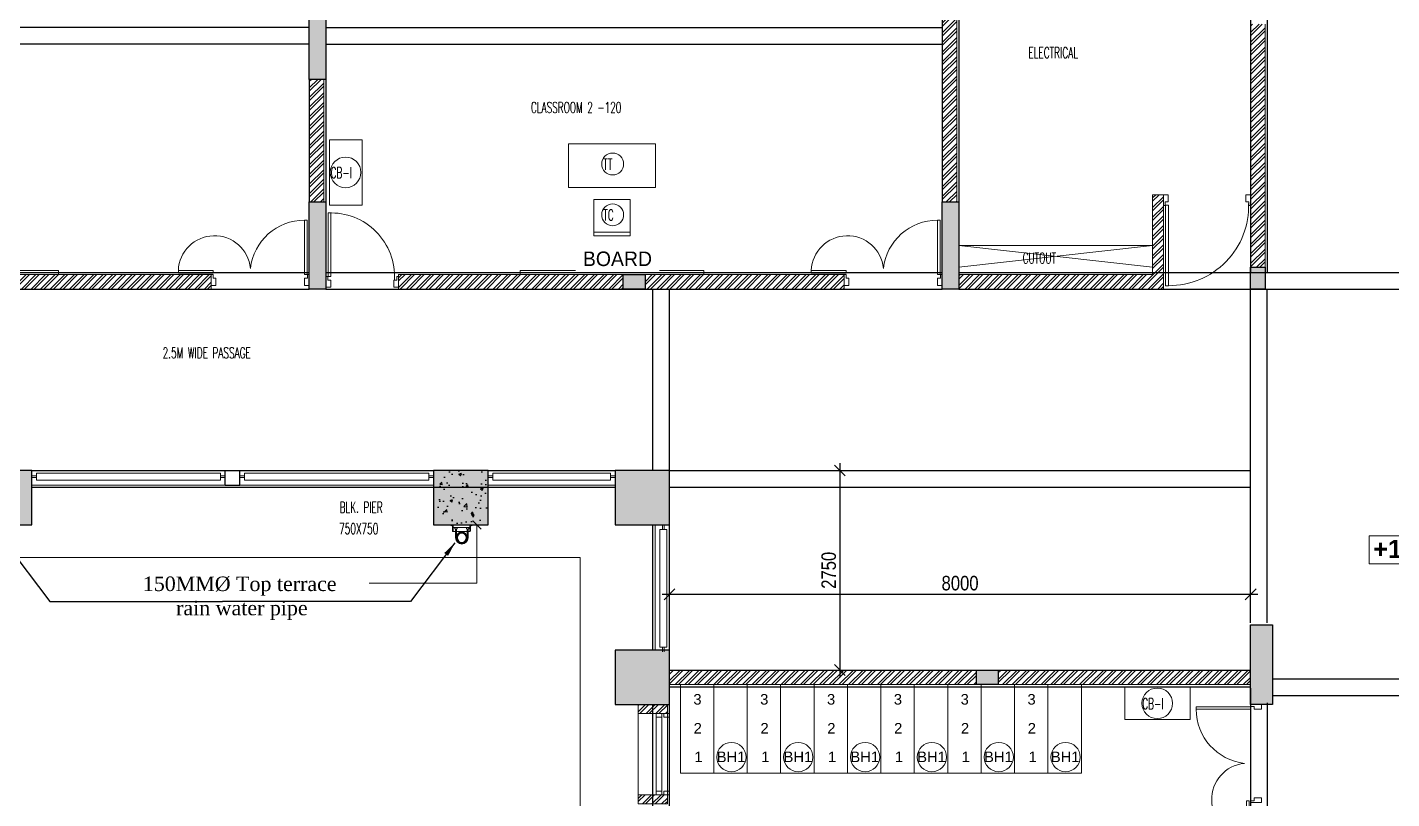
# Model space of a CAD drawing. Header units: inches. Extents: x 5899882 to 5988838, y -468923 to -96891.
# Drawn here: x 5949986 to 5968772, y -121287 to -110657 of the extents above; entities that cross this region are included whole.
import ezdxf

# ---------------------------------------------------------------- set-up
doc = ezdxf.new("R2010")
doc.units = ezdxf.units.IN
doc.header["$MEASUREMENT"] = 0
doc.linetypes.add('CONTINOUS', pattern=[0])
doc.layers.get('Defpoints').update_dxf_attribs({"color": 8})
for name, color, linetype in [('0 slc Rwp sloape', 7, 'Continuous'), ('0- SLC ARCH LAYOUT', 7, 'Continuous'), ('0-SLC RCC GR. FLOOR', 7, 'Continuous'), ('0-SLC-DRAINAGE LINE FOR ETP', 1, 'CONTINOUS'), ('Beam1', 30, 'Continuous'), ('colaum1', 42, 'Continuous'), ('P-TEXT', 7, 'Continuous'), ('rwp', 5, 'Continuous')]:
    doc.layers.add(name, color=color, linetype=linetype)
for name, color, linetype, lineweight in [('0-SLC-CLAMPS', 7, 'Continuous', 9), ('ARCL-BOARD', 8, 'Continuous', 9), ('ARCL-HATCH-B', 8, 'Continuous', 5), ('ARLC-COL', 8, 'Continuous', 30), ('ARLC-DIM0', 8, 'Continuous', 5), ('ARLC-DIM1', 8, 'Continuous', 5), ('ARLC-DOOR-W', 8, 'Continuous', 5), ('ARLC-ELE0', 8, 'Continuous', 9), ('ARLC-FUR (NOMN)', 8, 'Continuous', 9), ('ARLC-FURN', 8, 'Continuous', 9), ('ARLC-GAS BURNER', 8, 'Continuous', 5), ('ARLC-HATCH-C', 8, 'Continuous', 5), ('ARLC-TEXT0', 8, 'Continuous', 20), ('ARLC-WALL', 8, 'Continuous', 15), ('txt', 8, 'Continuous', 25)]:
    doc.layers.add(name, color=color, linetype=linetype, lineweight=lineweight)
doc.styles.add('ARIAL', font='tahoma.ttf')
doc.styles.add('RS', font='simplex8.shx', dxfattribs={"width": 0.6, "height": 150})
doc.styles.get("Standard").update_dxf_attribs({"font": 'arial.ttf'})
doc.styles.add('swati', font='GOTHIC.TTF')
doc.styles.add('swis cn bt', font='swissc.ttf')
doc.dimstyles.new('DIM 100', dxfattribs={"dimscale": 100, "dimtxt": 1.5, "dimasz": 1.199999999999999, "dimexe": 1.5, "dimexo": 1.5, "dimgap": 0.4, "dimtad": 0, "dimdec": 0, "dimzin": 9, "dimdsep": 46, "dimtxsty": 'ARIAL', "dimblk": 'ARCHTICK', "dimblk1": 'ARCHTICK', "dimblk2": 'ARCHTICK', "dimcen": 2.5, "dimdle": 0.5, "dimclrd": 1, "dimclre": 251, "dimclrt": 4, "dimadec": 1, "dimazin": 0, "dimtfac": 1, "dimtdec": 0, "dimtmove": 2, "dimatfit": 3, "dimldrblk": 'ARCHTICK', "dimfxl": 1, "dimtzin": 0, "dimlwd": 5, "dimlwe": 5, "dimarcsym": 0})
doc.dimstyles.new('SLC', dxfattribs={"dimtxt": 200, "dimasz": 150, "dimexe": 100, "dimexo": 0, "dimgap": 50, "dimtad": 1, "dimdec": 0, "dimrnd": 5, "dimzin": 1, "dimdsep": 46, "dimtxsty": 'swis cn bt', "dimblk": 'OBLIQUE', "dimcen": 60, "dimdle": 100, "dimclrd": 256, "dimclre": 256, "dimclrt": 256, "dimazin": 0, "dimtfac": 1, "dimtdec": 0, "dimtofl": 0, "dimtmove": 0, "dimatfit": 3, "dimfxl": 0.18, "dimtolj": 1, "dimtzin": 0, "dimarcsym": 0})
doc.dimstyles.get("Standard").update_dxf_attribs({"dimtxt": 200, "dimasz": 200, "dimexe": 0.18, "dimexo": 0.0625, "dimgap": 0.09, "dimtad": 0, "dimdec": 0, "dimrnd": 5, "dimzin": 0, "dimdsep": 46, "dimtxsty": 'Standard', "dimblk": 'OBLIQUE', "dimcen": 0.09, "dimadec": 0, "dimazin": 0, "dimtfac": 1, "dimtdec": 0, "dimtofl": 0, "dimtmove": 0, "dimatfit": 3, "dimfxl": 1, "dimtolj": 1, "dimtzin": 0, "dimarcsym": 0})
pattern_1 = [(50, (10395.99999904632, -10500), (358.6300913003766, -31.37606749129755), [37.5, -412.5]), (355, (10395.99999904632, -10500), (-69.37566680649999, 376.0960668500059), [30, -330]), (100.4514, (10425.88583904633, -10502.61467), (289.2546908570108, 344.7197710304769), [31.870095, -350.571056]), (46.18420000000002, (10395.99999904632, -10400), (533.6205243128222, -82.75950716450905), [56.25, -618.7499999999999]), (96.6356, (10440.46837154633, -10406.8966535), (467.3313527743517, 487.0589354502206), [47.805144, -525.8564999999999]), (351.1842000000001, (10395.99999904632, -10400), (467.3309725668135, 487.0593004626623), [45, -495]), (21, (10445.99999904632, -10425), (298.4535260592309, -201.3094453326694), [37.5, -412.5]), (326, (10445.99999904632, -10425), (121.6576659607908, 362.5750225234265), [30, -330]), (71.45140000000002, (10470.87111554632, -10441.77580299999), (420.1113142907447, 161.2652483549762), [31.870095, -350.571056]), (37.50000000000001, (10395.99999904632, -10500), (6.079927658645334, 166.4469269156557), [0, -326, 0, -335, 0, -331.25]), (7.499999999999999, (10395.99999904632, -10500), (131.5347687210743, 197.2058559411801), [0, -191, 0, -318.5, 0, -126.25]), (327.5, (10284.49999904632, -10500), (266.9112180862045, -11.2774358671899), [0, -125, 0, -390, 0, -517.4999999999999]), (317.5, (10234.49999904632, -10500), (291.5930846711932, 50.05249116615882), [0, -162.5, 0, -259, 0, -367.5])]
pattern_2 = [(45, (-5944591.39000556, 107027.7997308555), (-66.29126073623883, 66.29126073623884), []), (45, (-5944547.19583181, 107027.7997308555), (-66.29126073623883, 66.29126073623884), [])]

# ---------------------------------------------------------------- blocks, each defined once
blk = doc.blocks.new('_ArchTick')
at = {"color": 0, "linetype": 'ByBlock', "const_width": 0.15}
blk.add_lwpolyline([(-0.5, -0.5), (0.5, 0.5)], dxfattribs=at)
blk = doc.blocks.new('an80')
for points in [[(-46, 0), (-46, 66.31834324478949), (-51, 66.31834324478949), (-51, 76.31834324478949), (-35, 76.31834324478949), (-35, 66.31834324478949), (-40, 66.31834324478949), (-40, 0)], [(46, 0), (46, 66.31834324478949), (51, 66.31834324478949), (51, 76.31834324478949), (35, 76.31834324478949), (35, 66.31834324478949), (40, 66.31834324478949), (40, 0)]]:
    blk.add_lwpolyline(points)
for radius in [46, 40]:
    blk.add_arc((0, 0), radius, 180, 360)
blk = doc.blocks.new('176')
at = {"layer": '0-SLC-CLAMPS', "elevation": 5.6402509286e-06}
for points in [[(-108.6441339902812, 76.65487678382397), (-108.6441339902812, 80.07912621069498, 0.4142135623730951), (-114.0012768482556, 85.4362690677599), (-114.0012768482556, 85.4362690677599), (-114.0012768482556, 65.94059119656868), (-61.0727054181334, 65.94059119656868, 0.4142135623730951), (-66.42984827703911, 71.29773392584954), (-103.2869911341404, 71.29773392584954, -0.4142135623730951)], [(-108.6441339902812, -75.79616682478354), (-108.6441339902812, -79.22041625301881, -0.4142135623730951), (-114.0012768482556, -84.57755911008367), (-114.0012768482556, -84.57755911008367), (-114.0012768482556, -65.08188123889249), (-61.0727054181334, -65.08188123889249, -0.4142135623730951), (-66.42984827703911, -70.43902396771864), (-103.2869911341404, -70.43902396771864, 0.4142135623730951)]]:
    blk.add_lwpolyline(points, format="xyb", close=True, dxfattribs=at)
blk.add_lwpolyline([(-92.85841964263818, 65.94059122862836), (-92.85841964263818, -65.0818812068328), (-61.0727054181334, -65.0818812068328), (-61.07270541996697, 65.94059116473636)], close=True, dxfattribs=at)
at = {"layer": 'rwp', "color": 5, "const_width": 5.357142857142997, "elevation": 5.6402510286e-06}
blk.add_lwpolyline([(-12.50127678847639, -42.20297962055428, 1), (-12.50127678847639, 38.15416323659065, 1)], format="xyb", close=True, dxfattribs=at)
at = {"layer": 'rwp', "color": 5}
for radius in [42.857142857144, 37.500000000001]:
    blk.add_circle((-12.50127678847639, -2.024408191981819, 5.6402510286e-06), radius, dxfattribs=at)
at = {"layer": '0-SLC-CLAMPS', "color": 6, "xscale": 1.0714285714286, "yscale": 1.0714285714286, "zscale": 1.0714285714286, "rotation": 90}
blk.add_blockref('an80', (-12.50127678393619, -2.024408191981819, 5.6402509286e-06), dxfattribs=at)
blk = doc.blocks.new('_OBLIQUE')
at = {"color": 0, "linetype": 'ByBlock'}
blk.add_line((-0.5, -0.5), (0.5, 0.5), dxfattribs=at)
blk = doc.blocks.new('bb1')
at = {"layer": 'ARLC-FUR (NOMN)'}
blk.add_circle((5982515.449344286, -126256.4350949759), 202.21005475227, dxfattribs=at)
at = {"layer": 'ARLC-FURN'}
blk.add_lwpolyline([(5982732.967484468, -126477.7997308729), (5981812.967484468, -126477.7997308729), (5981812.967484468, -125257.7997308729), (5982732.967484468, -125257.7997308729)], close=True, dxfattribs=at)
blk.add_lwpolyline([(5982272.967484468, -125257.7997308729), (5982272.967484468, -126477.7997308729)], dxfattribs=at)
for s, p in [('3', (5981990.874708931, -125533.1624336359)), ('2', (5981994.940681763, -125931.9694487587)), ('1', (5982005.353539018, -126326.1159783271))]:
    blk.add_text(s, height=145.3833212926984).set_placement(p)
at = {"layer": 'ARLC-FUR (NOMN)'}
blk.add_text('BH1', height=145.3833212926984, dxfattribs=at).set_placement((5982312.938684719, -126326.1159783271))
blk = doc.blocks.new('fgh153')
at = {"layer": 'ARCL-BOARD'}
blk.add_lwpolyline([(5989409.675936704, -126807.2997308979), (5989409.675936704, -126865.2997308979), (5986881.675936704, -126865.2997308979), (5986881.675936704, -126807.2997308979)], close=True, dxfattribs=at)
at = {"layer": 'ARCL-BOARD', "ltscale": 350, "insert": (5988219.608062351, -126649.264057453), "char_height": 200, "attachment_point": 5, "style": 'swati', "bg_fill": 2}
blk.add_mtext('BOARD', dxfattribs=at)
blk = doc.blocks.new('dfg2154')
at = {"layer": 'ARLC-FURN'}
blk.add_line((5964549.390004646, -129276.7245680393), (5965049.390004646, -129276.7245680393), dxfattribs=at)
blk.add_lwpolyline([(5964549.390004646, -129328.7997308728), (5965049.390004646, -129328.7997308728), (5965049.390004646, -128828.7997308728), (5964549.390004646, -128828.7997308728)], close=True, dxfattribs=at)
blk = doc.blocks.new('hjmh')
at = {"layer": 'ARLC-DOOR-W', "ltscale": 0.1}
for p, q in [((5668.312048295259, -1072.853720874634), (5667.201196962952, -1072.853720874634)), ((5667.201196962952, -1072.853720874634), (5667.201196962952, -1072.893720874634)), ((5667.201196962952, -1072.893720874634), (5668.312048295259, -1072.893720874634)), ((5668.312048295259, -1072.893720874634), (5668.312048295259, -1072.853720874634))]:
    blk.add_line(p, q, dxfattribs=at)
blk.add_arc((5668.299116434425, -1072.899145511847), 1.097932872501441, 179.716913426641, 271.8563866307053, dxfattribs=at)
blk = doc.blocks.new('jjuj')
at = {"layer": 'ARLC-DOOR-W', "ltscale": 0.1}
for p, q in [((5733136.308358192, -29654.34172625096), (5733136.308358192, -29679.34172625096)), ((5733286.308358192, -29654.34172625096), (5733286.308358192, -29719.34172625281))]:
    blk.add_line(p, q, dxfattribs=at)
blk.add_lwpolyline([(5733286.308358192, -29719.34172625281), (5733186.308358192, -29719.34172625281), (5733186.308358192, -29679.34172625096), (5733136.308358192, -29679.34172625096)], dxfattribs=at)
blk = doc.blocks.new('frame')
at = {"layer": 'ARLC-DOOR-W', "ltscale": 0.1}
for p, q in [((5733136.308358192, -31004.34172625281), (5733136.308358192, -30979.34172625282)), ((5733286.308358192, -31004.34172625281), (5733286.308358192, -30939.34172625095)), ((5733136.308358192, -31004.34172625281), (5733286.308358192, -31004.34172625281))]:
    blk.add_line(p, q, dxfattribs=at)
blk.add_lwpolyline([(5733286.308358192, -30939.34172625095), (5733186.308358192, -30939.34172625095), (5733186.308358192, -30979.34172625282), (5733136.308358192, -30979.34172625282)], dxfattribs=at)
blk = doc.blocks.new('DOOR 1')
at = {"layer": 'ARLC-DOOR-W', "ltscale": 0.1}
for p, q in [((5953211.581647367, -114077.9580046609), (5953211.581647367, -113327.9580046609)), ((5953211.581647367, -113327.9580046609), (5953246.581647367, -113327.9580046609)), ((5953246.581647367, -114077.9580046609), (5953246.581647367, -113327.9580046609)), ((5951473.50398771, -114021.3300330117), (5951951.390005562, -114021.3300330117)), ((5951473.50398771, -114056.3300330117), (5951473.50398771, -114021.3300330117)), ((5951951.390005562, -114056.3300330117), (5951951.390005562, -114021.3300330117)), ((5951473.50398771, -114056.3300330117), (5951951.390005558, -114056.3300330117)), ((5951926.39000556, -114077.7997308746), (5951951.390005558, -114077.7997308746)), ((5951926.39000556, -114077.7997308746), (5951926.39000556, -114227.7997308746)), ((5953246.581647367, -114077.9580046609), (5953211.581647367, -114077.9580046609)), ((5953276.390005562, -114077.7997308746), (5953251.390005562, -114077.7997308746)), ((5951926.39000556, -114227.7997308746), (5951991.390005562, -114227.7997308746)), ((5953276.390005562, -114227.7997308746), (5953211.390005559, -114227.7997308746))]:
    blk.add_line(p, q, dxfattribs=at)
at = {"layer": 'ARLC-DOOR-W'}
blk.add_line((5953276.390005562, -114227.7997308746), (5953276.390005562, -114077.7997308746), dxfattribs=at)
at = {"layer": 'ARLC-DOOR-W', "ltscale": 0.1}
for points in [[(5951991.390005562, -114227.7997308746), (5951991.390005562, -114127.7997308746), (5951951.390005558, -114127.7997308746), (5951951.390005558, -114077.7997308746)], [(5953211.390005559, -114227.7997308746), (5953211.390005559, -114127.7997308746), (5953251.390005562, -114127.7997308746), (5953251.390005562, -114077.7997308746)]]:
    blk.add_lwpolyline(points, dxfattribs=at)
for centre, radius, start, end in [((5953211.581647367, -114077.9580046609), 750, 90, 173.4904217118624), ((5951970.908510784, -114040.2766982728), 497.7652415529623, 5.458023827018423, 177.8185976680378)]:
    blk.add_arc(centre, radius, start, end, dxfattribs=at)
blk = doc.blocks.new('gfhmk')
at = {"layer": 'ARLC-DOOR-W', "ltscale": 0.1}
for p, q in [((5733136.963231552, -36608.04166982742), (5732262.004901381, -36608.04166982742)), ((5733136.963231552, -36568.04166982742), (5732262.919708872, -36568.04166982742)), ((5733136.963231552, -36568.04166982742), (5733136.963231552, -36608.04166982742))]:
    blk.add_line(p, q, dxfattribs=at)
blk.add_arc((5733136.963231552, -36608.04166982742), 874.9583301725798, 177.3797263566846, 273.2330321324813, dxfattribs=at)
blk = doc.blocks.new('gr.floor')
at = {"layer": 'ARCL-HATCH-B'}
h = blk.add_hatch(dxfattribs=at)
h.set_pattern_fill('ANSI32', color=256, scale=250)
h.set_pattern_definition(pattern_2)
h.paths.add_polyline_path([(17599.99999904633, -2900.000000004351), (17399.99999904633, -2900.000000004351), (17399.99999904633, -5549.929706780618), (17400.00031074975, -5549.929706780618), (17400.00031074975, -6050.000000002488), (17599.99999904633, -6050.000000002488)])
h = blk.add_hatch(dxfattribs=at)
h.set_pattern_fill('ANSI32', color=256, scale=250)
h.set_pattern_definition(pattern_2)
h.paths.add_polyline_path([(21844.99999904633, -3600.000000002488), (21644.99999904633, -3600.000000002488), (21644.99999904633, -6949.999999046951), (21844.99999904633, -6949.999999046951)])
h = blk.add_hatch(dxfattribs=at)
h.set_pattern_fill('ANSI32', color=256, scale=250)
h.set_pattern_definition(pattern_2)
h.paths.add_polyline_path([(8884.999999044463, -4360.000000002488), (8684.999999046326, -4360.000000002488), (8684.999999046326, -5549.929706780618), (8685.000310749747, -5549.929706780618), (8685.000310749747, -6050.000000002488), (8884.999999044463, -6050.000000002488)])
h = blk.add_hatch(dxfattribs=at)
h.set_pattern_fill('ANSI32', color=256, scale=250)
h.set_pattern_definition(pattern_2)
h.paths.add_polyline_path([(20444.99999904633, -5950.000000000626), (20294.99999904633, -5950.000000000626), (20294.99999904726, -7050.000000002488), (17630, -7050.000000002488), (17630, -7250.000000000626), (20444.99999904633, -7250.000000000626)])
h = blk.add_hatch(dxfattribs=at)
h.set_pattern_fill('ANSI32', color=256, scale=250)
h.set_pattern_definition(pattern_2)
h.paths.add_polyline_path([(17869.99999856949, -12500.00000004533), (13644.99999904633, -12500.00000003974), (13644.99999904633, -12700.00000003974), (17869.99999856949, -12700.00000003974)])
h = blk.add_hatch(dxfattribs=at)
h.set_pattern_fill('ANSI32', color=256, scale=250)
h.set_pattern_definition(pattern_2)
h.paths.add_polyline_path([(21644.99999904633, -12500.00000004563), (18169.99999952316, -12500.00000003973), (18169.99999952316, -12700.00000003973), (21644.99999904633, -12700.00000003973)])
h = blk.add_hatch(dxfattribs=at)
h.set_pattern_fill('ANSI32', color=256, scale=250)
h.set_pattern_definition(pattern_2)
h.paths.add_polyline_path([(13614.99999904633, -12975.00000000249), (13214.99999904633, -12975.00000000249), (13214.99999904633, -13100.00000000435), (13614.99999904633, -13100.00000000435)])
h = blk.add_hatch(dxfattribs=at)
h.set_pattern_fill('ANSI32', color=256, scale=250)
h.set_pattern_definition(pattern_2)
h.paths.add_polyline_path([(13614.99999904633, -14220.00000000435), (13214.99999904633, -14220.00000000808), (13214.99999904633, -14345.00000000808), (13614.99999904633, -14345.00000000808)])
at = {"layer": 'ARLC-HATCH-C', "ltscale": 0.1}
for points in [[(8684.999999046326, -4360.000000017404), (8684.999999046326, -3160.000000017404), (8914.999999046326, -3160.000000017404), (8914.999999046326, -4360.000000017404)], [(8914.999999046326, -7250.000000017404), (8914.999999046326, -7050.000000017404), (8914.999999046326, -6050.000000017404), (8715, -6050.000000017404), (8684.999999046326, -6050.000000017404), (8684.999999046326, -7250.000000017404)], [(17630, -7250.000000017404), (17630, -7050.000000017404), (17630, -6050.000000017404), (17599.99999904633, -6050.000000017404), (17399.99999904633, -6050.000000017404), (17399.99999904633, -7250.000000017404)], [(21844.99999904633, -6949.99999906373), (21644.99999809172, -6949.99999906373), (21644.99999809172, -7250.000000017404), (21844.99999904633, -7250.000000017404)], [(13307.49999761581, -7250.000000017404), (13307.49999761581, -7050.000000017404), (13007.49999856949, -7050.000000017404), (13007.49999856949, -7250.000000017404)], [(4113.999999046326, -9750.000000017404), (4113.999999046326, -10500.0000000174), (4863.999999046326, -10500.0000000174), (4863.999999046326, -9750.000000017404)], [(12894.99999904633, -9750.000000017404), (12894.99999904633, -10500.0000000174), (13644.99999904633, -10500.0000000174), (13644.99999904633, -9750.000000017404)], [(21644.99999963678, -12975.00000002667), (21944.99999963678, -12975.00000002667), (21944.99999963678, -11875.00000002667), (21644.99999963678, -11875.00000002667), (21644.99999963678, -12775.00000004157)], [(12894.99999904633, -12225.0000000174), (12894.99999904633, -12975.0000000174), (13644.99999904633, -12975.0000000174), (13644.99999904633, -12225.0000000174)], [(18169.99999856949, -12700.00004259398), (18169.99999856949, -12500.00004260888), (17869.99999856949, -12500.00000004719), (17869.99999856949, -12700.00000003229)]]:
    blk.add_hatch(color=256, dxfattribs=at).paths.add_polyline_path(points)
at = {"layer": 'ARLC-COL'}
for p, q in [((7529.166666030884, -9750.000000000626), (7729.166666031815, -9750.000000000626)), ((7529.166666030884, -9950.000000000626), (7529.166666030884, -9750.000000000626)), ((7729.166666030884, -9950.000000000626), (7729.166666030884, -9750.000000000626)), ((7529.166666030884, -9950.000000000626), (7729.166666030884, -9950.000000000626))]:
    blk.add_line(p, q, dxfattribs=at)
for points in [[(8914.999999046326, -3160.000000002488), (8914.999999046326, -4360.000000002488), (8684.999999046326, -4360.000000002488), (8684.999999046326, -3160.000000002488)], [(8914.999999046326, -6050.000000002488), (8914.999999046326, -7250.000000002488), (8684.999999046326, -7250.000000002488), (8684.999999046326, -6050.000000002488)], [(17630, -6050.000000002488), (17630, -7250.000000002488), (17399.99999904633, -7250.000000002488), (17399.99999904633, -6050.000000002488)], [(21644.99999904633, -6949.999999046951), (21844.99999904633, -6949.999999046951), (21844.99999904633, -7250.000000000626), (21644.99999904633, -7250.000000000626)], [(4113.999999046326, -10500.00000000249), (4863.999999046326, -10500.00000000249), (4863.999999046326, -9750.000000002488), (4113.999999046326, -9750.000000002488)], [(10395.99999904633, -10500.00000000249), (11145.99999904633, -10500.00000000249), (11145.99999904633, -9750.000000002488), (10395.99999904633, -9750.000000002488)], [(13644.99999904633, -9750.000000002488), (12894.99999904633, -9750.000000002488), (12894.99999904633, -10500.00000000249), (13644.99999904633, -10500.00000000249)], [(21644.99999904633, -11875.00000001104), (21944.99999904633, -11875.00000001104), (21944.99999904633, -12975.00000001104), (21644.99999904633, -12975.00000001104)], [(13644.99999904633, -12225.00000000249), (12894.99999904633, -12225.00000000249), (12894.99999904633, -12975.00000000249), (13644.99999904633, -12975.00000000249)], [(17869.99999856949, -12500.0000000416), (18169.99999856949, -12500.0000000416), (18169.99999856949, -12700.0000000416), (17869.99999856949, -12700.0000000416)], [(17869.99999856949, -12500.00000004719), (18169.99999952316, -12500.00000004719), (18169.99999952316, -12700.00000003229), (17869.99999856949, -12700.00000003229)]]:
    blk.add_lwpolyline(points, close=True, dxfattribs=at)
at = {"layer": 'ARLC-DIM0'}
for points in [[(13564.99999904633, -13100.00000002111), (13564.99999904633, -13150.00000002111), (13644.99999904633, -13150.00000002111), (13644.99999904633, -13100.00000002111)], [(13564.99999904633, -14170.00000002111), (13564.99999904633, -14220.00000002111), (13644.99999904633, -14220.00000002111), (13644.99999904633, -14170.00000002111)]]:
    blk.add_lwpolyline(points, close=True, dxfattribs=at)
at = {"layer": 'ARLC-DOOR-W'}
for points in [[(13459.99999904633, -13100.00000000435), (13459.99999904633, -13150.00000000435), (13539.99999904633, -13150.00000000435), (13539.99999904633, -13100.00000000435)], [(13539.99999904633, -13150.00000000435), (13459.99999904633, -13150.00000000435), (13459.99999904633, -14170.00000000435), (13539.99999904633, -14170.00000000435)], [(13459.99999904633, -14170.00000000435), (13459.99999904633, -14220.00000000435), (13539.99999904633, -14220.00000000435), (13539.99999904633, -14170.00000000435)]]:
    blk.add_lwpolyline(points, close=True, dxfattribs=at)
at = {"layer": 'ARLC-ELE0'}
for p, q in [((17630, -6650.000000000509), (17630, -7050.000000002488)), ((17630, -6650.000000000509), (20294.99999904819, -6649.999999999287)), ((20294.99999904726, -6649.99999999725), (20294.99999904726, -7049.999999999287)), ((13214.99999904633, -13100.00000000435), (13214.99999904633, -14220.00000000808)), ((13614.99999904633, -13100.00000000435), (13614.99999904633, -14220.00000000808))]:
    blk.add_line(p, q, dxfattribs=at)
at = {"layer": 'ARLC-ELE0', "ltscale": 0.5}
for p, q in [((20294.99999904726, -6950.000000003361), (17630, -6650.000000000509)), ((20294.99999904819, -6649.999999999287), (17630, -6950.000000003347))]:
    blk.add_line(p, q, dxfattribs=at)
at = {"layer": 'ARLC-ELE0', "ltscale": 0.1}
for p, q in [((4863.999999046326, -9750.000000000626), (7529.166666030884, -9750.000000000626)), ((7729.166666030884, -9750.000000000626), (10395.99999904633, -9750.000000000626)), ((11145.99999904633, -9750.000000000626), (12894.99999904633, -9750.000000000626)), ((4862.333333015442, -9822.500000000626), (4927.333333015442, -9822.500000000626)), ((4862.333333015442, -9847.500000000626), (4927.333333015442, -9847.500000000626)), ((4863.166666030884, -9950.000000000626), (10395.16666603088, -9950.000000000626)), ((4927.333333015442, -9885.000000000626), (4927.333333015442, -9785.000000000626)), ((4927.333333015442, -9785.000000000626), (7464.166666029952, -9785.000000000626)), ((4927.333333015442, -9885.000000000626), (7464.166666029952, -9885.000000000626)), ((7464.166666029952, -9885.000000000626), (7464.166666029952, -9785.000000000626)), ((7464.166666029952, -9822.500000000626), (7529.166666030884, -9822.500000000626)), ((7464.166666029952, -9847.500000000626), (7529.166666030884, -9847.500000000626)), ((7729.166666030884, -9822.500000000626), (7794.166666030884, -9822.500000000626)), ((7729.166666030884, -9847.500000000626), (7794.166666030884, -9847.500000000626)), ((7794.166666030884, -9885.000000000626), (7794.166666030884, -9785.000000000626)), ((7794.166666030884, -9785.000000000626), (10330.99999904539, -9785.000000000626)), ((7794.166666030884, -9885.000000000626), (10330.99999904539, -9885.000000000626)), ((10330.99999904539, -9885.000000000626), (10330.99999904539, -9785.000000000626)), ((10330.99999904539, -9822.500000000626), (10395.99999904633, -9822.500000000626)), ((10330.99999904539, -9847.500000000626), (10395.99999904633, -9847.500000000626)), ((11144.99999904633, -9950.000000000626), (12894.99999904633, -9950.000000000626)), ((11145.99999904633, -9822.500000000626), (11210.99999904633, -9822.500000000626)), ((11145.99999904633, -9847.500000000626), (11210.99999904633, -9847.500000000626)), ((11210.99999904633, -9885.000000000626), (11210.99999904633, -9785.000000000626)), ((11210.99999904633, -9785.000000000626), (12829.99999904539, -9785.000000000626)), ((12829.99999904539, -9885.000000000626), (11210.99999904633, -9885.000000000626)), ((12829.99999904539, -9885.000000000626), (12829.99999904539, -9785.000000000626)), ((12829.99999904539, -9822.500000000626), (12894.99999904633, -9822.500000000626)), ((12829.99999904539, -9847.500000000626), (12894.99999904633, -9847.500000000626)), ((13444.99999904633, -12225.00000000249), (13444.99999904633, -10500.00000000063)), ((13547.49999904633, -10500.00000000063), (13547.49999904633, -10565.00000000063)), ((13572.49999904633, -10500.00000000063), (13572.49999904633, -10565.00000000063)), ((13644.99999904633, -12225.00000000249), (13644.99999904633, -10500.00000000063)), ((13644.99999904633, -10500.00000000063), (13644.99999904633, -12249.00000000063)), ((13509.99999904633, -10565.00000000063), (13609.99999904633, -10565.00000000063)), ((13509.99999904633, -12183.99999999969), (13509.99999904633, -10565.00000000063)), ((13609.99999904633, -10565.00000000063), (13609.99999904633, -12183.99999999969)), ((-24.21320447139442, -10950.00000000167), (12414.99999904633, -10950.00000000063)), ((12414.99999904633, -19875.00000000063), (12414.99999904633, -10950.00000000063)), ((13509.99999904633, -12183.99999999969), (13609.99999904633, -12183.99999999969)), ((13547.49999904633, -12183.99999999969), (13547.49999904633, -12249.00000000063)), ((13572.49999904633, -12183.99999999969), (13572.49999904633, -12249.00000000063))]:
    blk.add_line(p, q, dxfattribs=at)
at = {"layer": 'ARLC-FUR (NOMN)'}
for centre, radius in [((9185.353993095458, -5641.90159782824), 210.7700727161719), ((12862.23896299489, -5526.62770572993), 150.3531076791696), ((12862.23896299489, -6226.085849631534), 150.3531076791696), ((20360.51077897474, -12957.84244585094), 210.7700727161719)]:
    blk.add_circle(centre, radius, dxfattribs=at)
at = {"layer": 'ARLC-FURN'}
for points in [[(9414.015932133421, -5191.901597828706), (9414.015932133421, -6091.901597827775), (8964.015932133421, -6091.901597827775), (8964.015932133421, -5191.901597828706)], [(19914.17271801271, -12731.49687048081), (20814.17271801177, -12731.49687048081), (20814.17271801177, -13181.49687048081), (19914.17271801271, -13181.49687048081)]]:
    blk.add_lwpolyline(points, close=True, dxfattribs=at)
at = {"layer": 'ARLC-FURN', "ltscale": 0.1}
blk.add_lwpolyline([(13454.03285546415, -5250.000000017404), (13454.03285546415, -5850.000000017404), (12254.03285546415, -5850.000000017404), (12254.03285546415, -5250.000000017404)], close=True, dxfattribs=at)
at = {"layer": 'ARLC-TEXT0'}
blk.add_lwpolyline([(23278.10999444034, -10651.51698891869), (24146.36482766178, -10651.51698891869), (24146.36482766178, -11036.53776173531), (23278.10999444034, -11036.53776173531)], close=True, dxfattribs=at)
at = {"layer": 'ARLC-WALL', "ltscale": 0.1}
for p, q in [((17399.99999904633, -2900.000000002488), (17399.99999904633, -6050.000000002488)), ((17599.99999904633, -2900.000000002488), (17599.99999904633, -6050.000000002488)), ((21644.99999904633, -3600.000000002488), (21644.99999904633, -6949.999999046951)), ((21844.99999904633, -3600.000000002488), (21844.99999904633, -6949.999999046951)), ((20294.99999904633, -5950.000000000626), (20444.99999904633, -5950.000000000626)), ((20294.99999904633, -5950.000000000626), (20294.99999904726, -7050.000000002488)), ((20444.99999904633, -5950.000000000626), (20444.99999904633, -7250.000000000626)), ((7335, -7050.000000002488), (7335, -7250.000000000626)), ((9915, -7250.000000000626), (9915, -7050.000000002488)), ((16049.99999904633, -7050.000000002488), (16049.99999904633, -7250.000000000626)), ((16049.99999904633, -7250.000000000626), (16049.99999904633, -7050.000000003303)), ((17629.99999904633, -7050.000000002488), (20294.99999904726, -7050.000000002488)), ((4592.499999046326, -7250.000000002488), (7335, -7250.000000000626)), ((9915, -7250.000000000626), (13007.49999952316, -7250.000000004351)), ((13307.49999856949, -7249.999998121857), (16049.99999904633, -7250.000000000626)), ((17629.99999904633, -7250.000000000626), (20444.99999904633, -7250.000000000626)), ((20294.99999904726, -7249.999998116327), (20444.99999904633, -7250.000000000626)), ((13644.99999904633, -12500.00000003974), (17869.99999856949, -12500.00000004533)), ((18169.99999952316, -12500.00000003973), (21644.99999904633, -12500.00000004563)), ((13644.99999904633, -12700.00000003974), (17869.99999856949, -12700.00000003974)), ((18169.99999952316, -12700.00000003973), (21644.99999904633, -12700.00000003973))]:
    blk.add_line(p, q, dxfattribs=at)
at = {"layer": 'ARLC-WALL'}
for p, q in [((8684.999999046326, -4360.000000000626), (8684.999999046326, -6050.000000000626)), ((8884.999999044463, -4360.000000000626), (8884.999999044463, -6050.000000000626))]:
    blk.add_line(p, q, dxfattribs=at)
at = {"layer": 'ARLC-WALL', "ltscale": 0.005}
for p, q in [((4863.333333015442, -9950.000000000626), (10394.99999904633, -9950.000000000626)), ((13414.99999904633, -14220.0000000065), (13414.99999904633, -13100.00000000435))]:
    blk.add_line(p, q, dxfattribs=at)
at = {"layer": 'ARLC-WALL'}
for points in [[(13214.99999904633, -12975.00000000435), (13614.99999904633, -12975.00000000063), (13614.99999904633, -13100.00000000435), (13214.99999904633, -13100.00000000435)], [(13214.99999904633, -14220.00000000808), (13614.99999904633, -14220.00000000435), (13614.99999904633, -14345.00000000808), (13214.99999904633, -14345.00000000808)]]:
    blk.add_lwpolyline(points, close=True, dxfattribs=at)
at = {"xscale": -1}
for name, p, rotation in [('frame', (51449.3417252982, -5739236.308358193), 270), ('jjuj', (51299.34172529634, -5739236.308358193), 270), ('gfhmk', (-27624.34158271085, 5726061.30835913), 89.99999999856587), ('jjuj', (-20739.34158274811, 5726061.308358958), 89.99999999856587), ('frame', (-21089.34158274997, 5726061.308358966), 89.99999999856587)]:
    blk.add_blockref(name, p, dxfattribs=dict(at, rotation=rotation))
at = {"layer": 'ARLC-DIM1'}
for name, p in [('fgh153', (-5984176.643079989, 119815.2997308805)), ('bb1', (-5968017.967485421, 112557.7997308163)), ('bb1', (-5967097.967485421, 112557.7997308163)), ('bb1', (-5966177.967485421, 112557.7997308163)), ('bb1', (-5965257.967485421, 112557.7997308163)), ('bb1', (-5964337.967485421, 112557.7997308163)), ('bb1', (-5963417.967485421, 112557.7997308163))]:
    blk.add_blockref(name, p, dxfattribs=at)
at = {"layer": 'ARLC-DOOR-W', "ltscale": 0.1, "xscale": 1000, "yscale": 1000, "zscale": 1000, "rotation": 90}
blk.add_blockref('hjmh', (-1052378.810508816, -5674404.341574065), dxfattribs=at)
at = {"layer": 'ARLC-DOOR-W'}
for p in [(-5944591.39000556, 107027.7997308722), (-5935876.390006513, 107027.7997308722)]:
    blk.add_blockref('DOOR 1', p, dxfattribs=at)
at = {"layer": 'ARLC-DOOR-W', "rotation": 90}
blk.add_blockref('DOOR 1', (-92432.79973182827, -5966251.390005573), dxfattribs=at)
at = {"layer": 'ARLC-GAS BURNER', "xscale": -1}
blk.add_blockref('dfg2154', (5977653.422860111, 122812.3040698928), dxfattribs=at)
at = {"layer": 'ARLC-FUR (NOMN)', "style": 'RS', "width": 0.6}
for s, p in [('CB-I', (8978.169801006094, -5720.730390596946)), ('TT', (12734.13124259189, -5605.456498498635)), ('TC', (12734.13124259189, -6304.914642400239)), ('CB-I', (20153.32658688538, -13036.67123861965))]:
    blk.add_text(s, height=150, dxfattribs=at).set_placement(p)
at = {"layer": 'ARLC-TEXT0', "style": 'RS', "width": 0.6}
for s, p in [('ELECTRICAL ', (18585.95955570415, -4066.688865239965)), ('CLASSROOM 2 -120', (11736.4758568285, -4822.253364656019)), ('CUTOUT ', (18506.56246536877, -6898.273551919105)), ('2.5M WIDE PASSAGE', (6665.570359344594, -8202.94412842796)), ('BLK. PIER ', (9102.388107551262, -10332.0002594852)), ('750X750', (9096.116313462146, -10625.90422547159))]:
    blk.add_text(s, height=150, dxfattribs=at).set_placement(p)
at = {"layer": 'txt', "insert": (23332.25033333804, -10958.9487080039), "char_height": 250, "width": 475.002407429308, "attachment_point": 7}
blk.add_mtext('{\\fArial|b1|i0|c1|p34;+150}', dxfattribs=at)
at = {"layer": 'ARCL-HATCH-B'}
h = blk.add_hatch(dxfattribs=at)
h.set_pattern_fill('ANSI32', color=256, scale=250)
h.set_pattern_definition(pattern_2)
h.paths.add_polyline_path([(7335, -7050.000000002488), (4592.499999046326, -7050.000000006214), (4592.499999046326, -7250.000000002488), (7335, -7250.000000000626)])
at = {"layer": 'ARLC-WALL', "ltscale": 0.1}
blk.add_line((4592.499999046326, -7050.000000006214), (7335, -7050.000000002488), dxfattribs=at)
at = {"layer": 'ARLC-DIM1'}
blk.add_blockref('fgh153', (-5975291.643080944, 119815.2997308805), dxfattribs=at)
at = {"layer": 'ARCL-HATCH-B'}
h = blk.add_hatch(dxfattribs=at)
h.set_pattern_fill('ANSI32', color=256, scale=250)
h.set_pattern_definition(pattern_2)
h.paths.add_polyline_path([(13007.49999952316, -7050.00000189057), (9915, -7050.000000002488), (9915, -7250.000000000626), (13007.49999952316, -7250.000000004351)])
h = blk.add_hatch(dxfattribs=at)
h.set_pattern_fill('ANSI32', color=256, scale=250)
h.set_pattern_definition(pattern_2)
h.paths.add_polyline_path([(16049.99999904633, -7050.000000003303), (13307.49999856949, -7050.000000008076), (13307.49999856949, -7249.999998121857), (16049.99999904633, -7250.000000000626)])
at = {"layer": 'ARLC-COL'}
blk.add_lwpolyline([(13007.49999952316, -7050.000000004351), (13307.49999856949, -7050.000000004351), (13307.49999856949, -7250.000000004351), (13007.49999952316, -7250.000000004351)], close=True, dxfattribs=at)
at = {"layer": 'ARLC-WALL', "ltscale": 0.1}
for p, q in [((9915, -7050.000000002488), (13007.49999952316, -7050.00000189057)), ((13307.49999856949, -7050.000000008076), (16049.99999904633, -7050.000000003303))]:
    blk.add_line(p, q, dxfattribs=at)
at = {"layer": 'ARLC-WALL'}
for p, q in [((13007.49999952316, -7250.000000004351), (13007.49999952316, -7050.00000189057)), ((13307.49999856949, -7050.000000008076), (13307.49999856949, -7250.000000004351))]:
    blk.add_line(p, q, dxfattribs=at)
blk = doc.blocks.new('*D642')
at = {"layer": '0-SLC-DRAINAGE LINE FOR ETP', "lineweight": -2}
for p, q in [((5958728.866172321, -118470), (5966928.866172321, -118470)), ((5958828.866172321, -118470.18), (5958828.866172321, -118370)), ((5966828.866172321, -118470.18), (5966828.866172321, -118370))]:
    blk.add_line(p, q, dxfattribs=at)
at = {"layer": 'Defpoints', "color": 0}
for p in [(5966828.866172321, -118470), (5958828.866172321, -119514.4693730073), (5966828.866172321, -119514.4693730073)]:
    blk.add_point(p, dxfattribs=at)
at = {"layer": '0-SLC-DRAINAGE LINE FOR ETP', "lineweight": -2, "xscale": 150, "yscale": 150, "zscale": 150, "rotation": 180}
blk.add_blockref('_OBLIQUE', (5958828.866172321, -118470), dxfattribs=at)
at = {"layer": '0-SLC-DRAINAGE LINE FOR ETP', "lineweight": -2, "xscale": 150, "yscale": 150, "zscale": 150}
blk.add_blockref('_OBLIQUE', (5966828.866172321, -118470), dxfattribs=at)
at = {"layer": '0-SLC-DRAINAGE LINE FOR ETP', "insert": (5962828.866172321, -118317.3376623377), "char_height": 200, "attachment_point": 5, "style": 'swis cn bt'}
blk.add_mtext('\\A1;8000', dxfattribs=at)
blk = doc.blocks.new('*D643')
at = {"layer": '0-SLC-DRAINAGE LINE FOR ETP', "lineweight": -2}
for p, q in [((5961173.82, -116764.4693729676), (5961274, -116764.4693729676)), ((5961174, -116664.4693729676), (5961174, -119614.4693730082)), ((5961173.82, -119514.4693730082), (5961274, -119514.4693730082))]:
    blk.add_line(p, q, dxfattribs=at)
at = {"layer": 'Defpoints', "color": 0}
for p in [(5959493.5, -116764.4693729676), (5959493.499999996, -119514.4693730082), (5961174, -119514.4693730082)]:
    blk.add_point(p, dxfattribs=at)
at = {"layer": '0-SLC-DRAINAGE LINE FOR ETP', "lineweight": -2, "xscale": 150, "yscale": 150, "zscale": 150}
for p, rotation in [((5961174, -116764.4693729676), 90), ((5961174, -119514.4693730082), 270)]:
    blk.add_blockref('_OBLIQUE', p, dxfattribs=dict(at, rotation=rotation))
at = {"layer": '0-SLC-DRAINAGE LINE FOR ETP', "insert": (5961021.207792208, -118139.4693729869), "char_height": 200, "attachment_point": 5, "rotation": 90, "style": 'swis cn bt'}
blk.add_mtext('\\A1;2750', dxfattribs=at)
blk = doc.blocks.new('A$C3F525F3E')
at = {"layer": 'colaum1', "ltscale": 0.1}
for points in [[(8684.999999046326, -4360), (8684.999999046326, -3160), (8914.999999046326, -3160), (8914.999999046326, -4360)], [(8914.999999046326, -7250), (8914.999999046326, -7050), (8914.999999046326, -6050), (8715, -6050), (8684.999999046326, -6050), (8684.999999046326, -7250)], [(17630, -7250), (17630, -7050), (17630, -6050), (17599.99999904632, -6050), (17399.99999904632, -6050), (17399.99999904632, -7250)], [(4113.999999046327, -9750), (4113.999999046327, -10500), (4863.999999046327, -10500), (4863.999999046327, -9750)], [(12894.99999904632, -9750), (12894.99999904632, -10500), (13644.99999904632, -10500), (13644.99999904632, -9750)], [(21644.99999904633, -11875.00000001042), (21944.99999904633, -11875.00000001042), (21944.99999904633, -12975.00000001042), (21644.99999904633, -12975.00000001042)], [(12894.99999904632, -12225), (12894.99999904632, -12975), (13644.99999904632, -12975), (13644.99999904632, -12225)]]:
    blk.add_hatch(color=256, dxfattribs=at).paths.add_polyline_path(points)
at = {"layer": 'colaum1'}
h = blk.add_hatch(dxfattribs=at)
h.set_pattern_fill('AR-CONC', color=256, style=0)
h.set_pattern_definition([(50, (10395.99999904632, -10500), (7.172601826007535, -0.6275213498259511), [0.75, -8.25]), (355, (10395.99999904632, -10500), (-1.38751333613, 7.521921337000117), [0.6, -6.599999999999998]), (100.4514, (10396.59771584632, -10500.05229339999), (5.785093817140215, 6.894395420609535), [0.6374019000000001, -7.011421119999998]), (46.18420000000002, (10395.99999904632, -10498), (10.67241048625644, -1.655190143290178), [1.124999999999998, -12.375]), (96.6356, (10396.88936649632, -10498.13793307), (9.346627055487033, 9.741178709004416), [0.9561028799999997, -10.51713]), (351.1842000000001, (10395.99999904632, -10498), (9.346619451336274, 9.741186009253246), [0.9, -9.9]), (21, (10396.99999904632, -10498.5), (5.969070521184614, -4.026188906653388), [0.75, -8.25]), (326, (10396.99999904632, -10498.5), (2.433153319215815, 7.251500450468531), [0.6, -6.599999999999998]), (71.45140000000002, (10397.49742137632, -10498.83551605999), (8.402226285814898, 3.225304967099523), [0.6374019000000001, -7.011421119999998]), (37.50000000000001, (10395.99999904632, -10500), (0.1215985531729067, 3.328938538313114), [0, -6.519999999999998, 0, -6.7, 0, -6.625]), (7.499999999999999, (10395.99999904632, -10500), (2.630695374421486, 3.944117118823602), [0, -3.819999999999998, 0, -6.37, 0, -2.524999999999999]), (327.5, (10393.76999904631, -10500), (5.33822436172409, -0.225548717343798), [0, -2.5, 0, -7.799999999999998, 0, -10.35]), (317.5, (10392.76999904631, -10500), (5.831861693423862, 1.001049823323175), [0, -3.25, 0, -5.179999999999997, 0, -7.349999999999998])])
h.paths.add_polyline_path([(11145.99999904632, -9980), (10395.99999904632, -9980), (10395.99999904632, -10500), (11145.99999904632, -10500)])
h.paths.add_polyline_path([(11145.99999904632, -9750), (10395.99999904632, -9750), (10395.99999904632, -9980), (11145.99999904632, -9980)])
h = blk.add_hatch(dxfattribs=at)
h.set_pattern_fill('AR-CONC', color=256, scale=50, style=0)
h.set_pattern_definition(pattern_1)
h.paths.add_polyline_path([(11145.99999904632, -9750), (10395.99999904632, -9750), (10395.99999904632, -9980), (11145.99999904632, -9980)])
h = blk.add_hatch(dxfattribs=at)
h.set_pattern_fill('AR-CONC', color=256, scale=50, style=0)
h.set_pattern_definition(pattern_1)
h.paths.add_polyline_path([(11145.99999904632, -9980), (10395.99999904632, -9980), (10395.99999904632, -10500), (11145.99999904632, -10500)])
at = {"layer": 'Beam1', "ltscale": 0.1}
for p, q in [((21644.99999904633, -1930.000000001921), (21644.99999904726, -7020.000000000058)), ((21874.99999904633, -1930.000000001863), (21874.99999904726, -7020)), ((17399.99999904632, -2900.000000001863), (17399.99999904632, -6050.000000001863)), ((17629.99999904632, -2900.000000001863), (17629.99999904632, -6050.000000001863)), ((199.9999990463257, -7020), (8684.999999046326, -7020)), ((8915, -7020), (12317.5, -7020)), ((12317.5, -7020), (17399.99999904632, -7020)), ((17629.99999904632, -7020), (24094.99999904634, -7020)), ((199.9999990463257, -7250), (8684.999999046326, -7250)), ((8915, -7250), (13414.99999904632, -7249.999999999942)), ((12617.49999904632, -7250), (17399.99999904632, -7250)), ((17629.99999904632, -7250), (24094.99999904634, -7250)), ((13644.99999904632, -12500.00000003911), (21644.99999904633, -12500.0000000507)), ((13644.99999904632, -12730.00000003911), (21644.99999904633, -12730.0000000507)), ((21645.00001144409, -12750.00000003911), (21645.00001144409, -18735.00000000931)), ((21875.00001144409, -12950.00000005402), (21875.00001144409, -18735.00000000931))]:
    blk.add_line(p, q, dxfattribs=at)
at = {"layer": 'Beam1'}
for p, q in [((8684.999999046326, -3645), (199.9999990453943, -3645)), ((8914.999999046326, -3645), (17399.99999904726, -3645)), ((8684.999999046326, -3875), (199.9999990453943, -3875)), ((8914.999999046326, -3875), (17399.99999904726, -3875)), ((8684.999999046326, -4360), (8684.999999046326, -6050)), ((8914.999999046326, -4360), (8914.999999046326, -6050)), ((13414.99999904632, -9750), (13414.99999904632, -7250)), ((13644.99999904632, -9750), (13644.99999904632, -7250)), ((21644.99999904633, -11850.00000005401), (21644.99999904633, -7250)), ((21874.99999904633, -11850.00000005401), (21874.99999904633, -7250)), ((4863.999999046327, -9750), (10395.99999904632, -9750)), ((11145.99999904632, -9750), (12894.99999904632, -9750)), ((13644.99999904632, -9750), (21644.99999904633, -9750)), ((4863.999999046327, -9980), (11145.99999904632, -9980)), ((11145.99999904632, -9980), (12894.99999904632, -9980)), ((13644.99999904632, -9980), (21644.99999904633, -9980)), ((13414.99999904632, -12225), (13414.99999904632, -10500)), ((13644.99999904632, -12225), (13644.99999904632, -10500)), ((24744.99999582209, -12625.00000000075), (21944.99999904633, -12625.00000000075)), ((24744.99999582209, -12855.00000000076), (21944.99999904633, -12855.00000000076)), ((24744.99999582209, -12855.00000000076), (21944.99999904633, -12855.00000000076)), ((13414.99999904632, -19125.00000000209), (13414.99999898951, -12975.00000000209)), ((13644.99999904632, -19125), (13644.99999898951, -12975))]:
    blk.add_line(p, q, dxfattribs=at)
at = {"layer": 'colaum1'}
for points in [[(8914.999999046326, -3160), (8914.999999046326, -4360), (8684.999999046326, -4360), (8684.999999046326, -3160)], [(8914.999999046326, -6050), (8914.999999046326, -7250), (8684.999999046326, -7250), (8684.999999046326, -6050)], [(17630, -6050), (17630, -7250), (17399.99999904632, -7250), (17399.99999904632, -6050)], [(4113.999999046327, -10500), (4863.999999046327, -10500), (4863.999999046327, -9750), (4113.999999046327, -9750)], [(10395.99999904632, -10500), (11145.99999904632, -10500), (11145.99999904632, -9750), (10395.99999904632, -9750)], [(13644.99999904632, -9750), (12894.99999904632, -9750), (12894.99999904632, -10500), (13644.99999904632, -10500)], [(21644.99999904633, -11875.00000001042), (21944.99999904633, -11875.00000001042), (21944.99999904633, -12975.00000001042), (21644.99999904633, -12975.00000001042)], [(21644.99999904633, -11875.00000001042), (21944.99999904633, -11875.00000001042), (21944.99999904633, -12975.00000001042), (21644.99999904633, -12975.00000001042)], [(13644.99999904632, -12225), (12894.99999904632, -12225), (12894.99999904632, -12975), (13644.99999904632, -12975)]]:
    blk.add_lwpolyline(points, close=True, dxfattribs=at)
blk.add_leader([(10993.60999444034, -10500), (10993.60999444034, -11300.70026912715), (9509.109994440341, -11300.70026912715)], dimstyle='DIM 100', override={"dimclrd": 7})

msp = doc.modelspace()

# ---------------------------------------------------------------- block references
at = {"layer": '0- SLC ARCH LAYOUT'}
msp.add_blockref('gr.floor', (5945183.866173275, -107014.4693729676), dxfattribs=at)

# ---------------------------------------------------------------- next in the draw order: block references
at = {"layer": '0-SLC RCC GR. FLOOR', "color": 1}
msp.add_blockref('A$C3F525F3E', (5945183.866173275, -107014.4693729676), dxfattribs=at)
at = {"layer": 'rwp', "color": 5, "xscale": -1.744186046511625, "yscale": 1.744186046511625, "zscale": 1.744186046511625, "rotation": 90}
msp.add_blockref('176', (5955964.947142397, -117713.3089034223, -9.8376469685e-06), dxfattribs=at)

# ---------------------------------------------------------------- next in the draw order: texts
at = {"layer": 'P-TEXT', "color": 7, "insert": (5951138.731158832, -118524.4693303941), "char_height": 200, "width": 3434.545674960864, "attachment_point": 4, "rotation": 359.99999538938255}
msp.add_mtext('\\pi438.42;{\\fTimes New Roman|b0|i0|c0|p18;\\C3;150MMØ Top terrace\\P\\pi820.8; rain water pipe }', dxfattribs=at)

# ---------------------------------------------------------------- next in the draw order: dimensions: what is measured, and where the dimension line sits
at = {"layer": '0-SLC-DRAINAGE LINE FOR ETP', "color": 1}
dim = msp.add_linear_dim(base=(5961174, -119514.4693730082), p1=(5959493.5, -116764.4693729676), p2=(5959493.499999996, -119514.4693730082), angle=90, dimstyle='SLC', override={"dimfxlon": 1}, dxfattribs=at)
dim.commit()
dim.dimension.update_dxf_attribs({"geometry": '*D643', "text_midpoint": (5961021.207792208, -118139.4693729869)})
dim = msp.add_linear_dim(base=(5966828.866172321, -118470), p1=(5958828.866172321, -119514.4693730073), p2=(5966828.866172321, -119514.4693730073), dimstyle='SLC', override={"dimfxlon": 1}, dxfattribs=at)
dim.commit()
dim.dimension.update_dxf_attribs({"geometry": '*D642', "text_midpoint": (5962828.866172321, -118317.3376623377)})

# ---------------------------------------------------------------- next in the draw order: leaders
at = {"layer": '0 slc Rwp sloape', "color": 2}
for points in [[(5949685.055497679, -117761.7620167578), (5950298.999999972, -118569.9693729645), (5952673.499999974, -118569.9693729645)], [(5955874.444502267, -117761.7620167578), (5955260.499999974, -118569.9693729645), (5952673.499999974, -118569.9693729645)]]:
    msp.add_leader(points, dimstyle='Standard', override={"dimasz": 200, "dimclrd": 3, "dimfxl": 0.18}, dxfattribs=at)

doc.saveas('drawing.dxf')
